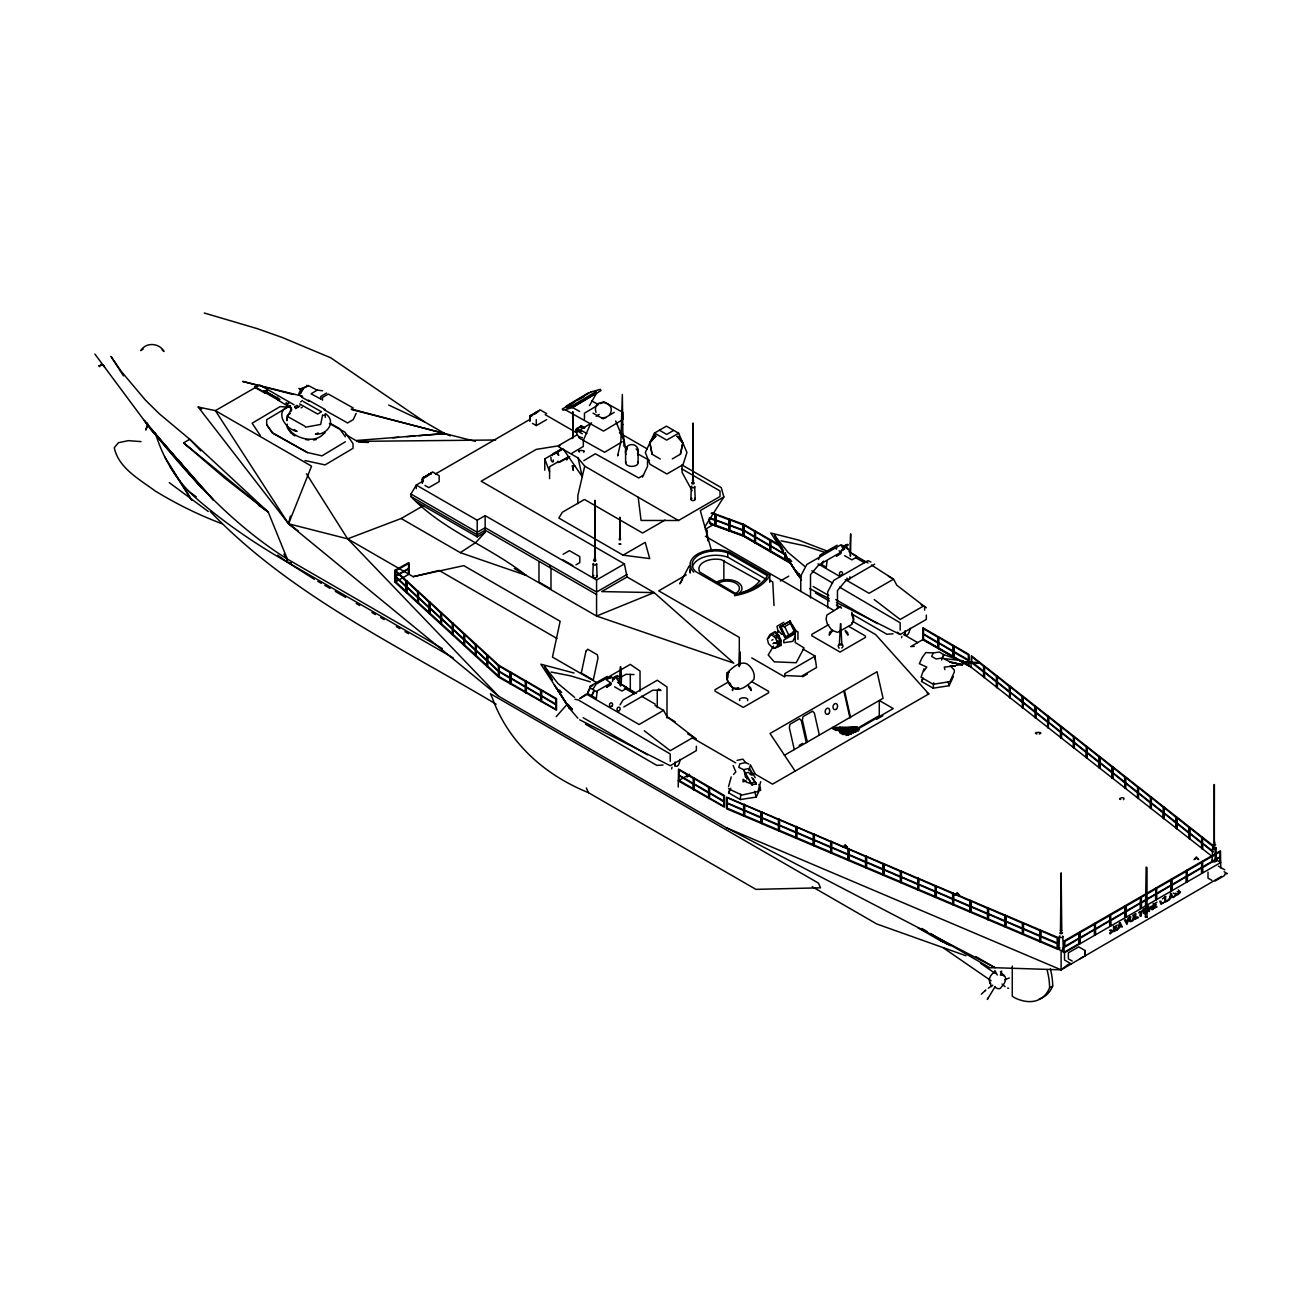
<?xml version="1.0" encoding="UTF-8"?>
<svg xmlns="http://www.w3.org/2000/svg" width="1292" height="1292" viewBox="0 0 1292 1292"><rect width="100%" height="100%" fill="white"/><g stroke="black" fill="none" stroke-linecap="round" stroke-linejoin="round"><path stroke-width="1.5" d="M675.118 766.043L675.167 765.058M572.986 411.97L572.824 437.358L572.679 411.97M595.063 500.44L594.918 558.548L594.804 500.488M619.708 537.666L619.885 517.22L620.176 537.633M693.174 423.211L693.029 481.335L692.916 423.275M1060.457 930.692L1061.12 872.875L1061.782 930.692L1060.457 930.692L1061.782 930.692M1214.399 784.599L1214.302 842.659L1214.157 784.535M416.266 501.7L477.2 536.874L477.2 520.224L416.266 485.049L410.969 494.028L410.969 496.564C443.382 530.77 489.474 546.387 526.135 575.36L460.291 552.653L401.166 518.512L347.645 538.845L288.552 523.793L198.209 407.045L215.393 410.63L311.55 466.154L288.552 523.793L498.631 696.226L726.54 827.817L995.179 967.724L1061.12 969.84L1221.651 876.364M460.291 552.653L475.94 542.365L485.146 532.288L485.146 515.637L477.2 520.224M690.299 569.707L690.235 572.986L690.235 566.025M592.737 576.523L593.222 564.055M690.849 499.31L691.333 486.826M1058.939 949.055L1059.424 936.587M1212.122 860.633L1212.607 848.15M739.266 666.753L739.702 651.992M758.872 784.47L760.471 787.91L756.208 797.099L740.3 799.554L740.784 794.176M953.399 676.524L949.119 685.713L933.212 688.184L933.712 682.806M637.812 454.736C641.559 441.347 622.179 441.186 625.909 454.509M620.854 442.025L622.34 394.448L622.857 432.465L625.926 451.07M422.096 479.913L423.453 477.087L425.989 477.055M576.926 429.558L575.957 430.527L577.023 430.882M576.119 430.607L577.023 429.283M576.41 429.525L576.878 430.43M576.361 429.445L578.057 428.992M778.285 642.754L777.493 644.094M778.285 644.756L777.655 646.162M778.382 643.077L777.655 644.094M1145.374 916.9L1147.021 916.965L1145.374 916.9L1146.149 867.11L1147.021 867.626L1147.021 916.965M827.074 560.841L826.315 567.253L821.906 564.701L823.537 561.099M853.528 620.564L851.816 612.247M680.141 759.389C679.77 761.86 678.429 768.255 675.102 766.011L675.102 761.989M910.085 628.203C909.713 630.658 908.389 637.053 905.046 634.824L905.046 630.803M301.197 390.378L303.055 389.522M979.433 662.166L979.32 663.054L976.591 663.038L979.578 662.505M778.947 638.022L778.462 638.926L778.866 637.473M779.738 640.331L779.674 639.508M1160.943 901.138L1161.282 903.334L1164.157 902.284L1160.991 904.319L1159.812 901.089M621.823 424.583L622.857 424.567L621.985 424.454M575.941 430.204L576.749 431.157M577.895 429.186L576.135 430.817M748.924 770.387L749.263 768.724M287.26 418.237L286.759 420.675L287.26 415.41L290.345 413.569M322.645 414.797L320.674 424.438L305.413 427.216M680.351 454.106L682.79 442.833L679.011 436.47M594.255 558.176L595.564 558.176M692.367 480.947L693.675 480.947M732.758 688.103L732.435 690.542L732.758 689.137M739.718 700.619C737.538 696.84 749.731 696.84 747.551 700.619M1213.656 842.271L1214.964 842.271M620.887 441.799L617.624 455.85L618.093 455.172M577.589 434.58L558.645 445.53L558.645 446.774L578.073 457.998L584.711 466.154L577.831 495.627L577.831 503.702M671.598 768.918L672.034 767.157M1151.285 906.128L1149.799 908.114M290.442 515.976L288.552 523.793L298.29 530.947M901.864 636.375L901.558 637.731M728.527 786.715L731.24 776.896M760.713 781.692L757.984 791.528L741.899 795.065L728.527 788.798M748.827 779.399L752.057 784.825L752.687 782.613L755.336 782.031L756.256 783.905L752.057 784.825L750.62 783.017M1001.704 971.035L1000.379 975.153M1126.737 922.569L1128.142 917.74M427.345 476.344L429.122 473.744L431.173 474.051M534.84 414.28L536.132 412.035L537.908 411.55M578.138 428.766L577.379 429.493M1120.019 924.216L1118.775 926.913L1120.455 925.944M1170.891 894.839L1170.003 897.762L1171.327 896.567L1170.52 894.629M1129.353 917.465L1126.899 924.426L1124.411 919.904M265.231 393.188L265.28 391.331L267.299 390.136L267.347 391.944M780.093 641.946L779.108 643.125M1163.914 897.714L1162.477 898.925M1119.583 922.601L1117.645 929.691L1120.681 926.364L1122.312 926.994L1120.164 922.698M1170.455 893.24C1171.699 898.699 1163.672 905.321 1165.82 896.406M777.784 641.688L777.832 640.574M740.3 799.554L728.64 792.836L730.045 789.396M933.212 688.184L921.551 681.449L922.956 678.009M147.999 424.664L145.721 430.026L146.545 427.878A38.34 22.142 60 0 0 147.595 423.082M1152.416 906.16L1151.382 907.695L1153.029 909.261L1152.141 909.778L1150.251 908.098L1149.008 911.571L1148.653 905.902M571.807 453.314L583.322 446.434L583.322 440.41L590.735 423.405M612.408 681.498L614.039 677.751L615.04 678.316L613.119 679.43L612.133 678.558L615.347 676.41L616.332 677.283L615.347 676.701L617.431 675.506L618.432 676.362L616.332 677.573L618.093 680.739M842.368 550.311L843.999 546.564L844.984 547.13L843.062 548.244M941.593 660.05L942.498 658.016L952.882 663.458M943.031 656.95L943.935 654.915M587.698 692.431L590.153 687.037L592.786 685.519M728.381 672.793L727.735 678.171M818.466 559.436L820.097 555.851L822.729 554.316M821.502 564.539L822.762 561.778M795.242 636.132L792.82 641.349L783.776 642.754L783.776 640.105L795.242 633.468L795.242 642.528L804.044 647.89L796.211 662.731L774.231 661.827L768.191 654.979L773.537 646.081M728.64 792.836L730.771 788.233M924.022 668.739L921.034 677.218L933.228 684.259L949.862 681.675L954.32 672.082L954.32 669.999L950.411 665.961M943.677 654.576L939.284 652.04L933.292 652.977L931.677 656.433L936.07 658.968L942.078 658.048L943.677 654.576L955.482 658.758M921.551 681.449L922.972 678.397M956.29 665.17L962.475 664.718L963.057 660.793L944.339 658.597M962.863 661.682L969.856 662.392L962.879 663.377M963.057 660.793L962.475 664.718L953.334 662.941M654.479 433.046L645.338 452.458L649.957 464.216L666.882 473.986L683.016 464.684L686.94 452.458L678.639 433.208L666.43 426.15L654.479 433.046L666.688 440.104L678.639 433.208M286.21 402.571L286.21 404.202L287.276 403.556M287.276 405.09L288.019 403.104M298.71 393.963L301.327 388.456L307.916 386.147L306.543 385.371M299.453 395.11L302.376 388.94L308.239 385.468L316.911 390.055M300.745 393.366L302.699 389.231M356.172 413.424L353.249 419.609L347.387 423.082M576.587 429.671L576.846 430.301M642.399 477.136L647.518 466.477L647.518 460.582M287.373 417.09L290.829 409.935L291.911 409.855M1178.336 889.946L1180.5 892.304L1177.626 894.952L1177.27 893.903L1179.612 891.981L1177.206 891.609M780.013 642.205L779.318 643.045M689.12 565.993L679.786 583.855L682.564 579.414M771.243 634.517L775.135 637.731L778.43 636.245M775.62 637.99L779.124 635.712L775.216 631.513L770.242 634.388L767.303 639.039L768.546 643.707L773.294 648.358L775.943 647.373L774.457 647.809M609.372 415.023C618.4 401.683 591.478 396.499 595.983 412.342M693.707 572.114L691.414 569.239A25.743 14.858 0 0 1 697.648 554.058A25.743 14.858 0 0 1 723.94 550.457L728.93 551.781L769.774 575.36L768.821 577.039A53.602 30.943 0 0 1 737.457 595.144L734.534 595.693M589.491 405.591L596.807 392.72L574.472 406.059L567.236 408.046M593.109 688.959L596.096 684.146L630.302 664.379L640.041 671.081L640.041 691.091M620.063 704.834L623.051 700.006L657.257 680.254L666.995 686.956L666.995 717.997M988.332 997.828L987.314 999.459L994.937 986.927M704.834 526.781L723.859 496.952L721.259 487.617L681.934 464.91M768.433 638.393L770.468 635.212M776.831 635.599L777.687 634.259M654.737 434.968L649.779 442.623L652.024 454.219L660.277 458.983M654.883 435.097L649.908 442.752L652.169 454.186M423.388 478.541L425.601 476.926M530.883 416.492C536.083 413.327 528.929 414.264 529.655 418.366M577.476 430.042L577.718 428.524M577.928 428.766L577.669 430.155M578.606 428.12L579.155 427.717M923.909 671.129L926.768 667.108L919.339 663.684L922.262 657.386L925.847 652.541L933.292 652.977M567.43 458.741L566.59 459.904L568.222 457.303M691.801 482.853C691.834 486.05 696.889 481.916 692.318 482.562M839.106 648.213C835.117 642.043 846.648 643.481 841.835 648.003M759.631 580.996L759.131 581.675A44.865 25.905 0 0 1 737.91 593.932L736.747 594.207M785.407 637.941L795.565 632.289L794.192 631.32L785.407 637.941L780.013 626.717L790.187 621.064L795.565 632.289L786.166 637.715L780.788 626.491L784.696 626.668L790.397 623.39L790.187 621.064L779.787 626.991L784.761 637.376L790.93 633.823M981.322 994.162L985.828 990.092L984.649 990.932M577.153 430.85L575.731 431.27L576.7 428.782M579.737 427.2L581.658 426.085L584.792 427.878M579.963 427.329L580.932 426.118L576.507 428.669L581.303 431.447M556.222 716.64L567.559 703.849M687.037 777.138L689.557 774.296L678.219 780.836L724.489 807.177L724.489 795.597L678.542 769.079L678.219 787.086M655.771 436.131L649.779 442.801L655.916 436.098M733.549 774.409L735.842 771.905L733.097 765.478M428.96 475.004L430.785 473.938M536.455 412.939L537.843 411.922M580.609 426.958L581.497 426.699M580.722 427.022L581.545 426.861M552.233 455.559L553.364 453.589L561.891 448.873M851.816 622.97L852.865 622.001M729.528 519.174L729.286 530.98M729.221 530.947L729.463 519.142M779.011 819.112L778.753 830.901L779.092 819.112M813.847 833.889L813.572 845.679L813.912 833.889M831.047 853.075L831.321 841.27L830.998 853.075M883.357 875.282L883.631 863.476L883.243 875.265M987.863 919.646L988.138 907.84L987.831 919.662M1040.173 941.852L1040.448 930.046L1040.125 941.852M627.347 448.922L625.603 451.489L625.603 462.827A6.315 3.65 0 0 0 631.998 466.38A6.185 3.569 0 0 0 638.103 462.73L638.103 451.392L636.181 448.857M726.54 827.817L1061.12 969.84L1068.226 964.397L1071.133 963.848L1064.511 960.037L1064.511 952.721L1220.778 862.507L1217.387 860.537M832.775 630.335L829.577 632.741L829.254 635.179L832 631.352M832 630.318L829.577 632.741L832.759 630.464M1060.118 932.436C1058.358 934.843 1064.931 933.422 1061.491 932.226M988.267 988.218L992.821 985.182M578.218 428.556L578.218 429.396M779.318 645.047L780.093 643.497M905.417 631.901L904.368 632.563M904.4 635.389L904.884 632.87M143.137 349.098L140.812 350.616C145.818 341.895 159.433 342.881 164.019 351.505L162.081 349.825M566.09 406.156L588.425 392.816M575.118 401.731L566.526 406.867L573.745 404.88L596.08 391.524M578.558 399.68L583.709 396.596M597.308 405.526L584.452 413.198L584.452 419.076M600.522 403.605L603.735 401.683L622.792 412.31L622.792 419.577L603.509 431.108L565.638 409.968M596.145 416.266L599.262 414.409M591.591 422.968L580.156 429.8L586.875 433.547M614.201 412.374L603.316 418.883L593.044 413.149M583.839 460.646L595.354 453.767L638.732 477.959L643.561 475.085M622.308 441.702L604.608 452.281L583.322 440.41M277.618 399.729L278.959 398.937L265.167 391.137M279.96 399.486L278.62 400.278L254.508 386.583M301.714 389.263L301.133 390.184L299.873 389.086M290.07 405.769L266.685 419.658L266.685 424.648L272.531 432.885L307.528 452.539L321.966 455.85L345.352 441.783M316.911 390.329L311.049 393.802L320.723 398.97M302.554 400.504L300.616 401.893M294.624 407.077L296.837 405.397L298.84 406.899M295.432 408.547L299.938 405.882M301.197 407.852L302.296 407.206M326.569 393.043L320.723 396.515L320.723 399.228M323.694 415.507L325.277 414.57L325.277 417.413M423.227 481.012L416.266 485.049L416.266 488.602M435.42 473.97L529.494 419.658M532.449 423.372L536.293 425.585L546.661 419.609M401.166 518.512L423.631 505.543M544.756 470.207L544.756 458.902L562.117 448.873M558.273 461.712L549.585 466.735L549.585 478.638M395.433 581.998L408.918 574.213M477.2 536.874L485.146 532.288M673.536 430.462L666.688 434.419L659.582 430.301M672.308 458.886L680.496 454.154L682.935 442.881L677.186 436.325M563.086 554.316L569.449 550.634L579.817 556.626L579.817 562.618L575.974 564.83M563.086 559.92L572.792 565.525M664.992 520.095L642.608 533.031L584.485 499.471L562.327 512.246L558.855 518.076L623.067 555.156L649.731 558.596L645.209 542.365L623.067 555.156M584.711 466.154L638.2 497.242L641.058 520.466L678.494 520.498L720.015 496.516L720.015 490.944L681.869 468.915M723.859 496.952L700.329 510.55L711.714 551.426M485.146 515.637L596.565 579.963L624.391 563.91L627.056 576.975L654.123 592.592L733.824 663.151L596.565 616.042L514.248 568.512M410.969 494.028L477.216 532.288L485.178 527.701L596.597 592.027L627.056 574.439M705.384 529.219L712.086 525.343L708.565 519.336M627.056 576.975L601.717 591.591L654.123 592.592L596.565 616.042L596.565 593.383M686.262 574.924L658.71 590.848L739.299 637.376L739.299 666.317M784.987 554.333L770.872 545.822L770.549 540.718L781.773 547.194M785.859 555.253L786.182 559.937L789.396 561.794M589.782 686.44L607.175 676.394M600.489 681.094L603.962 679.091M819.742 555.237L837.135 545.208M828.689 550.909L833.905 547.889M610.825 677.218L606.303 679.834L611.374 683.323L606.465 687.344L611.003 684.712M610.212 678.042L609.372 678.058M836.731 548.357L836.247 549.197M780.336 581.012L788.75 576.151M586.697 694.563L579.72 698.584L586.342 694.03L639.104 724.505L663.555 710.374L666.882 716.462L694.676 737.813M800.765 591.542L800.765 576.022L806.789 564.507L840.995 544.756L843.983 546.145L845.291 545.224L846.292 546.08L845.291 545.515L847.391 544.303L848.376 544.885L846.292 546.387L848.037 549.536M842.077 547.372L843.999 545.967M596.823 691.107L610.551 683.193M617.414 679.221L625.99 674.279L634.033 674.569M841.334 550.311L844.354 548.567M841.334 551.006L844.693 548.955M840.834 552.249L818.53 565.121L810.504 574.682L810.504 597.97M840.947 553.525L836.425 556.141L841.334 552.136L839.041 550.812M623.778 706.982L652.945 690.138L660.987 690.429L658.5 688.991M874.652 564.152L845.485 580.996L837.458 590.557L837.458 608.548M783.824 622.34L777.025 626.265L778.172 631.966M769.354 635.842L770.484 635.196M777.138 632.24L778.818 631.271L781.789 634.453M771.825 640.234L772.955 639.588M776.573 642.754L780.239 640.622L781.192 641.187L777.526 643.303L777.526 647.308L776.573 646.759M840.753 606.465L826.832 615.121L826.072 619.062L827.3 624.004L832.048 630.415L837.652 632.369L851.961 624.327L853.802 619.159L852.575 614.217M728.607 672.308L729.431 671.84L727.574 673.277C724.86 679.398 729.883 688.103 736.537 688.814L738.717 687.925L737.893 688.394M728.543 681.901L715.025 689.718L715.025 691.139L743.239 707.418L768.595 692.787L768.595 691.365L751.992 681.788M828.737 624.601L811.844 634.356L811.844 635.777L840.058 652.072L865.414 637.424L865.414 636.003L848.812 626.426M815.155 659.421L815.155 656.126L784.761 673.681L784.761 676.96L751.718 657.886M692.803 737.651L670.241 750.684L644.304 730.755M922.763 606.449L900.185 619.482L874.248 599.553M802.607 676.782L807.306 674.069M836.392 602.443L900.169 634.517L926.316 619.417L926.316 615.057M843.918 691.268L849.942 717.851M799.167 745.387L802.639 743.385M784.325 755.319L883.066 698.31L877.042 671.727L770.016 733.517L795.113 771.13M851.46 733.291L840.979 727.251L839.106 728.317L839.106 727.283L840.979 727.251L840.979 728.284L842.852 727.202L842.852 728.107L857.242 726.928L857.242 728.381L879.287 715.639L879.287 700.49L893.24 708.565L846.631 735.471L832.678 727.412L832.678 728.575L834.761 727.364L848.715 735.423M849.167 734.373L836.958 727.315L834.761 728.591L834.761 727.364M876.493 719.402L882.824 715.736M853.091 621.549L875.669 634.598L928.803 693.933L772.535 784.147L753.963 773.44M1063.93 952.382L1080.29 942.934M1117.338 925.072L1114.721 926.59C1113.01 929.852 1119.566 924.894 1114.721 928.738C1113.074 933.47 1117.015 927.075 1117.305 929.885L1113.575 931.613L1113.575 926.154M1138.672 912.766C1142.564 908.179 1137.881 917.982 1141.256 916.06L1141.256 911.264L1143.162 910.166M1157.018 902.171L1154.386 903.689C1152.69 906.952 1159.247 901.994 1154.386 905.837C1152.755 910.569 1156.679 904.158 1156.97 906.984L1153.239 908.712L1153.239 903.253M1079.918 958.761L1083.148 956.888M1012.266 966.077L1012.266 996.326L1015.431 998.151A58.011 33.495 60 0 0 1049.589 987.847L1052.689 986.071A58.851 33.98 60 0 0 1050.348 968.806M1064.527 946.487L1079.014 938.186L1079.337 933.082L1064.85 941.383L1064.85 946.681M1064.85 947.084L1079.014 938.606L1079.014 943.467M1009.246 977.947L1004.659 979.837M554.413 452.959L554.413 453.815L563.183 448.97M568.109 456.98L557.934 462.601L557.934 461.244M559.517 462.31L569.772 456.641M579.543 451.99C574.972 449.874 587.666 449.987 583.516 452.2M774.538 648.358L781.369 645.273L780.723 640.525M1036.927 734.001C1031.016 731.853 1045.244 731.853 1039.333 734.001M1120.616 799.457C1116.256 799.005 1126.317 795.597 1123.507 799.683M995.421 971.746C991.239 973.296 986.991 979.917 990.689 983.664M779.108 645.128L780.19 643.674M777.283 646.194L778.398 644.886M1048.716 722.729L1060.457 732.386L1060.457 737.247M290.571 405.995C273.226 410 284.902 429.396 297.063 431.415L294.205 429.445M318.236 432.949L315.506 434.096C327.199 435.307 336.937 421.257 325.277 413.569M554.413 453.815C556.981 451.279 560.179 456.48 558.16 455.204M774.538 635.89L775.216 635.971M452.846 634.695L452.846 623.115L452.846 632.773M306.446 473.76L347.645 538.845L413.182 576.684L439.135 570.45L556.965 638.49M844.58 846.405L842.885 847.374L845.21 844.693L847.52 847.374L845.824 846.405M956.548 894.29L954.853 895.259L957.178 892.578L959.488 895.259L957.792 894.29M1213.931 843.805C1210.346 845.307 1217.742 846.082 1215.013 843.886M1195.778 858.663L1194.066 859.632L1196.392 856.951L1198.718 859.632L1197.022 858.663M606.061 417.51L601.943 417.768M737.054 760.407L742.852 759.131L745.597 762.571L748.811 764.073M745.597 762.571L739.799 763.847L738.814 767.383L743.627 769.644L749.441 768.369L750.426 764.832L754.932 773.343M745.936 772.907L748.585 772.325L750.587 774.78M746.372 781.079L743.013 781.822L743.142 779.205L746.631 782.241L751.54 783.727M760.003 790.333L758.856 788.54L759.712 790.09M413.182 576.684L463.78 565.638L560.147 621.274L552.475 657.095L597.082 682.854M1001.429 975.008L1002.786 974.83M1224.493 874.183L1227.4 873.634L1224.089 871.729M313.601 440.007L316.411 439.506M893.014 633.807L886.829 634.227L851.993 614.104M663.054 764.993L656.885 765.413L585.47 724.182M559.92 445.611L536.277 449.39L481.173 481.205L624.391 563.91M774.796 632.967L775.426 633.258M1111.152 929.852L1113.01 931.274L1110.135 933.922L1109.763 932.872L1112.121 930.951L1109.521 930.272M950.056 666.252L955.725 665.768L944.274 667.108L944.872 669.579M392.703 437.762L398.711 437.277M406.722 436.648L414.748 436.002M418.753 435.679L444.819 433.579L475.311 441.347M450.407 435.856L444.819 433.579L355.93 440.54L345.626 434.58M914.268 646.339L910.747 646.598L923.069 639.475L971.39 667.366L1212.623 856.806M778.931 636.084L781.289 640.509L775.765 643.4M778.575 636.375L779.399 636.326L775.717 638.458L777.348 642.528L776.524 642.576M774.037 642.915L775.684 642.818L772.923 643.561M356.673 441.38L495.611 439.991M773.004 634.049L773.763 634.372M976.025 662.328L966.093 662.263L976.041 662.909M358.546 442.025L368.495 442.478M784.761 675.506L801.363 676.314L816.56 667.528L815.155 657.951M141.006 441.589L128.215 440.669L118.46 442.704L114.245 447.678C118.541 468.172 139.649 479.429 155.218 490.992C176.342 503.945 198.645 514.894 221.82 523.68M301.65 389.425L298.807 388.407M573.034 438.02L572.049 438.586M316.669 389.99L322.564 390.798M580.932 426.279L581.771 426.344M576.507 428.669L577.476 428.766M735.778 688.184L737.361 688.345M1007.598 988.122L1008.6 988.267M305.606 439.538L308.885 440.023M781.095 540.831L804.528 545.708L824.005 552.104M551.151 672.034L570.483 675.845L590.299 681.869M291.249 562.957L287.308 562.149A701.669 405.107 0 0 1 197.579 499.536C177.295 482.239 162.873 458.289 155.331 432.836M574.956 699.247L578.412 699.989L670.225 753.979L670.225 761.343M290.603 407.319L280.089 406.609L252.134 423.211L260.257 435.404M305.025 460.55L325.067 464.91L353.039 448.308L353.039 443.624L344.916 432.174L329.412 423.469M917.853 927.721L940.528 940.818L948.99 944.016M844.548 690.913L850.556 717.496M949.184 661.617L962.475 664.718M258.142 385.436L242.573 381.415L302.619 396.256M262.018 386.437L293.139 394.464M351.472 409.499L444.819 433.579L424.487 421.838L330.768 357.819L282.415 337.551L257.027 328.572L204.265 313.003M1002.253 974.943L1003.949 975.137C1007.631 978.367 1004.401 984.181 1001.494 986.894C999.701 991.481 993.015 985.909 995.082 987.12M351.311 409.047L444.819 433.579M727.751 552.766L723.294 551.587A23.692 13.679 0 0 0 699.101 554.898A23.692 13.679 0 0 0 693.352 568.868L695.403 571.435L735.1 594.352L736.747 594.045A51.567 29.764 0 0 0 766.899 576.636L767.432 575.683L727.751 552.766L727.751 557.127L765.72 579.058M727.751 557.127L723.294 555.948A23.692 13.679 0 0 0 692.334 567.269M759.809 581.093L721.178 559.646A16.957 9.787 0 0 0 703.865 562.02A16.957 9.787 0 0 0 699.747 572.017L736.924 594.304M965.964 955.757L876.816 924.006L812.2 886.7M574.036 673.019L540.88 664.201L566.865 704.075M712.07 512.795L743.449 524.245L778.947 544.691M711.149 513.279L714.912 514.652L715.154 519.707L709.518 517.656M709.276 518.302L714.912 520.353L715.154 525.004L709.518 522.953M709.534 523.438L743.481 535.792L790.607 562.989M711.827 524.6L743.191 536.067L790.526 563.328M1057.373 948.312L1040.884 941.351L1040.625 936.684L1057.098 943.644L1057.098 948.522M1057.599 949.232L761.343 823.521L761.618 811.715L761.472 823.505L726.54 808.744L726.54 797.148L1057.857 937.443L1057.857 949.022M945.389 943.192L950.847 945.712M827.381 551.151L798.682 540.104L770.823 533.015L796.809 572.889L800.717 576.733L795.904 571.016L800.862 576.523L796.809 572.889M870.937 562.004L867.949 560.631L833.744 580.383L827.72 591.881L827.72 607.886M940.528 940.818L949.523 944.985M388.714 405.042L424.487 421.838M579.656 719.805L670.225 765.704L696.372 750.604L696.372 746.243M1175.785 893.047L1176.414 895.194L1173.524 897.181L1175.785 894.193L1173.136 893.095M809.616 588.619L829.254 598.761M591.752 400.875L598.6 404.703M572.421 407.448L579.64 411.47M627.331 448.049L623.907 446.144L623.907 440.733L615.686 420.95M637.57 453.75L649.521 460.42M777.251 635.034L775.894 635.034L777.429 635.357M353.249 408.014L328.313 394.028L322.467 397.5L322.467 400.213M300.778 395.853L302.166 396.628M308.303 400.084L325.277 409.612M301.682 397.161L309.063 401.311M324.114 409.758L346.676 422.436M303.507 401.65L321.53 411.76L317.654 414.054L299.647 403.944M330.752 423.647L339.505 428.573L345.352 436.809M294.624 406.722L296.627 407.836M288.019 403.508L288.875 403.572M263.73 390.604L279.088 399.228M255.283 387.681L264.763 392.994M288.471 417.009L304.864 426.215M307.528 452.701L272.531 433.046L266.685 424.81M845.856 547.695L849.07 549.536L849.07 551.732L856.418 555.98L856.418 557.256L851.88 559.872L844.532 555.641M841.27 545.741L844.338 547.501M852.575 554.123L868.03 563.037M871.454 565.024L893.547 579.204L896.842 585.26L924.636 606.626L924.636 610.115M888.412 576.232L893.515 579.187L869.064 593.303L845.226 579.543M856.047 557.902L864.445 562.747M921.164 604.721L926.316 607.692M619.417 432.868L647.179 448.889M580.689 425.989L584.129 427.975M817.997 563.829L840.123 576.603M575.731 429.978L582.304 433.773M546.661 413.618L540.282 409.935L529.914 415.927L529.914 421.192M539.62 410.323L530.253 416.121L529.93 420.772M576.507 432.416L576.507 431.253M545.176 414.635L576.523 432.723M968.257 660.567L953.803 652.218L954.126 656.901L968.58 665.251M903.899 634.647L917.837 642.689M813.153 586.52L828.786 595.547M835.73 599.569L877.446 623.648M815.413 592.996L829.351 601.038M836.312 605.06L841.544 608.08M638.2 497.242L678.494 520.498M705.416 536.293L833.97 610.518M769.386 579.947L772.761 581.901L774.005 605.577M927.091 692.948L928.803 693.933M1218.372 866.141L1224.751 869.823M1224.735 875.427L1215.029 881.031M792.949 632.143L795.242 633.468M1211.848 880.337L1208.004 878.124L1208.004 872.132M803.123 649.165L815.155 656.126M432.126 472.387L422.742 478.185L422.419 482.837M856.047 726.944L859.535 728.963M855.11 726.96L858.599 728.979M853.915 726.992L859.164 730.012M852.688 727.008L857.936 730.028M294.108 404.848L259.757 385.016L215.393 410.63L288.552 523.793L292.024 525.812M851.396 727.041L858.389 731.062M850.007 727.073L856.984 731.094M848.537 727.089L855.514 731.127M852.026 729.932L855.514 731.95M847.067 727.121L855.805 732.16M845.679 727.154L854.4 732.193M844.467 727.17L853.35 732.306M424.955 485.437L428.782 487.649L439.167 481.674L439.167 475.682L432.788 472L422.419 477.992L422.419 483.256M847.972 729.867L851.46 731.87M842.852 727.202L853.334 733.258M839.106 727.283L851.331 734.341M844.354 731.353L849.587 734.373M832.678 728.575L836.166 730.578M839.655 732.596L843.143 734.615M596.597 594.546L485.178 530.221L477.216 534.807L410.969 496.564M198.209 407.045L201.681 409.047M611.31 676.927L614.378 678.704M1085.086 951.3L1085.086 956.145L1085.102 950.524L1078.723 946.858L1068.355 952.834L1068.355 958.826L1072.198 961.038M617.479 682.337L636.358 693.239M641.51 696.21L655.238 704.14M655.044 705.464L663.555 710.374M624.424 688.119L634.485 693.933M614.588 686.827L621.92 691.058L626.458 688.442L626.458 687.166L619.126 682.935L619.126 680.739M666.801 716.899L675.248 721.776M687.78 733.921L696.372 738.879M692.351 737.861L735.746 762.91M1064.511 952.721L1061.12 950.767L1061.12 969.84M583.193 717.722L647.486 754.835M94.897 354.073L150.001 428.266L201.358 487.698L144.219 420.401C185.305 472.824 230.38 523.389 287.308 559.048L442.397 648.584M975.977 956.645L995.163 967.708L989.963 967.805L930.531 933.502M453.363 658.016L287.308 562.149L277.57 555.14M921.794 928.447L927.042 931.484M314.344 579.3L287.308 562.149L287.308 559.048L268.219 512.052L189.779 439.264L159.287 413.763L145.253 399.906L121.06 371.175L110.967 356.382L123.515 375.875M317.832 581.319L321.32 583.322M324.809 585.341L330.041 588.361M335.274 591.381L345.739 597.421M356.204 603.461L359.693 605.48M371.902 612.537L375.391 614.54M380.623 617.56L384.112 619.579M396.321 626.636L399.809 628.639M405.042 631.659L408.53 633.678M496.112 704.205C397.904 645.499 290.571 595.289 210.241 511.438M588.425 792.658L755.917 889.364L820.533 887.814L818.482 883.13L490.443 693.739L492.494 698.423A260.063 195.463 -23.7 0 0 588.425 792.658L586.374 787.991M1156.049 887.943L1156.372 899.716M811.828 570.838L832.613 583.063M839.542 587.133L900.169 622.776L900.169 630.157M571.985 709.712L568.981 707.758L556.287 687.602L567.866 705.933L572.049 709.292M571.936 709.696L568.981 707.758L577.831 718.19M862.378 560.357L863.928 561.487M863.25 561.487L862.426 560.922M632.838 691.818L631.303 690.994L632.079 691.834M1005.047 986.684L1002.059 984.052M208.238 511.454L169.268 482.643M292.509 434.306L294.883 435.921M980.612 963.331L995.373 973.506M943.499 947.973L991.077 980.757M258.529 505.172L268.219 512.052L183.609 442.833L189.779 439.264L200.744 450.843M188.196 490.992L196.319 496.822M804.593 566.235L787.862 552.233L774.328 535.033L779.076 543.076M574.633 697.422L557.918 683.436L544.368 666.22L550.069 675.877M845.259 630.318L847.681 632.741L848.004 635.179L845.259 631.352M748.439 685.681L750.862 688.103L751.185 690.542L748.439 686.714M552.556 461.938L551.183 460.598L550.893 457.174M268.219 512.052L224.695 478.105L183.609 442.833L189.617 448.082M572.13 709.26L567.866 705.933L554.3 684.873M1213.705 846.066L971.39 655.787L971.019 667.528M1214.399 847.568L1202.303 838.056L1202.658 843.192L1213.253 851.509M971.374 662.441L983.487 671.937L983.487 676.814M1009.133 692.092L997.408 682.434L997.408 687.296M1021.972 702.154L1010.231 692.496L1010.231 697.373M1034.795 712.231L1023.07 702.573L1023.07 707.451M1124.589 782.758L1112.864 773.101L1112.864 777.962M1212.881 852.074L1202.658 843.611L1202.658 848.489M633.645 692.399L634.469 693.206M897.359 632.143L900.169 634.517M568.448 705.077L571.968 709.373M1000.412 971.503L1004.191 975.944L1003.351 975.218M991.562 986.523L989.607 982.098L990.108 983.131M753.026 778.478L756.256 783.905L751.766 777.59M290.587 407.416L291.54 408.304L277.554 399.89L277.554 397.209M289.844 407.368L290.942 408.385L290.942 411.583M301.004 389.99L301.827 390.83M347.645 538.845L498.631 696.226M994.84 970.453L997.263 975.04M291.33 433.498L287.405 427.959L287.292 424.147M103.182 365.006L104.313 366.217M103.053 365.329L104.62 367.009M792.271 624.811L795.937 630.738L797.955 631.901L797.955 639.459M760.649 789.88L759.631 788.75L760.665 790.187M677.04 436.276L682.79 442.833M746.001 774.15L752.057 784.825M190.376 475.214L178.231 459.532M800.798 576.668L798.521 573.664L800.588 577.056L797.826 574.746L784.26 553.687M801.492 580.156L786.23 556.416L797.826 574.746L800.62 576.991L798.408 573.89M283.885 554.203L287.308 559.048M563.732 449.713L582.256 476.7L578.073 457.998M729.431 682.564L730.788 684.55M170.14 466.638L191.846 500.279L164.552 456.609M568.577 704.98L570.644 708.242M755.287 777.752L749.441 768.369L752.025 775.361M775.41 536.842L783.566 550.683M545.466 668.029L552.605 680.141M692.092 490.637L682.047 472.371L682.047 466.477M1171.036 893.337L1173.184 897.633L1171.553 896.987L1169.373 899.813L1165.045 902.317L1164.673 896.648M287.405 426.877C293.494 439.005 316.669 444.69 324.744 432.319L324.744 433.385M789.428 621.29L794.806 632.515M784.696 626.668L788.508 634.598M781.628 629.333L783.905 634.097M1125.639 919.613L1127.109 922.795M549.794 566.025L550.99 569.11L550.99 589.023L538.974 582.078L538.974 562.182M544.756 458.902L549.585 471.725M675.086 764.218L675.167 764.816M747.018 779.254L744.079 769.87L745.5 777.154M553.347 461.728L553.234 459.968M852.042 614.895L852.704 617.108M948.102 681.901L949.119 685.713M754.673 791.366L756.208 797.099M819.338 735.051L814.38 713.119L812.587 711.165L802.962 716.721L802.364 720.064L807.322 741.979M806.305 742.625L801.347 720.71L799.554 718.756L789.929 724.311L789.331 727.638L794.289 749.57M740.235 664.976L739.961 651.992M637.747 450.197L637.844 451.409M637.893 452.071L637.973 453.024M707.015 530.802L707.758 540.783M1215.998 848.15L1216.483 860.633M1062.815 936.587L1063.3 949.055M694.725 486.826L695.209 499.31M596.613 564.055L597.098 576.523M596.565 579.963L596.597 592.027M1220.778 867.982L1220.488 850.766L1064.091 940.947L1064.091 952.527M1219.955 862.135L1219.955 857.274L1202.771 867.53L1202.771 872.407M1215.126 858.776L1215.126 847.197A1.696 0.985 0 0 1 1215.497 848.844A1.696 0.985 0 0 1 1212.833 848.65A1.696 0.985 0 0 1 1213.866 847.213M1202.303 848.699L1202.303 837.119L1201.931 848.86M1202.271 873.231L1201.948 861.457L1201.915 873.021M1201.56 848.069L1201.56 843.192L1189.835 833.534L1189.835 838.411M1201.512 872.778L1201.512 867.917L1187.364 876.412L1187.364 881.289M1189.464 838.621L1189.464 827.042L1189.108 838.783M1188.737 837.991L1188.737 833.114L1177.012 823.456L1177.012 828.333M1186.96 882.065L1186.637 870.291L1186.605 881.855M1186.201 881.628L1186.201 876.751L1172.054 885.262L1172.054 890.14M1176.641 828.543L1176.641 816.964L1176.269 828.705M1175.914 827.914L1175.914 823.052L1164.173 813.395L1164.173 818.256M1171.65 890.915L1171.327 879.141L1171.295 890.705M1170.891 890.463L1170.891 885.601L1156.744 894.096L1156.744 898.974M1163.817 818.482L1163.817 806.902L1163.446 818.627M1163.075 817.852L1163.075 812.975L1151.35 803.317L1151.35 808.194M1155.985 887.959L1155.985 899.539M1155.613 899.28L1155.613 894.403L1141.466 902.914L1141.466 907.792M1150.978 808.404L1150.978 796.825L1150.623 808.566M1150.251 807.775L1150.251 802.897L1138.527 793.24L1138.527 798.117M1147.813 906.806C1151.333 912.104 1140.432 918.031 1143.436 908.906M1146.666 907.049C1149.363 910.731 1142.209 916.706 1144.583 908.664M1141.03 908.583L1140.707 896.809L1140.707 908.357M1140.271 908.147L1140.271 903.269L1126.123 911.781L1126.123 916.642M1138.155 798.327L1138.155 786.747L1137.784 798.488M1137.428 797.697L1137.428 792.82L1125.687 783.162L1125.687 788.039M1135.926 913.67C1134.618 923.828 1136.411 914.284 1138.51 917.643L1134.78 919.371L1134.78 913.912M1133.988 914.801C1137.509 920.082 1126.608 926.009 1129.612 916.884M1132.842 915.027C1135.087 919.339 1128.304 924.668 1130.758 916.658M1125.752 917.401L1125.429 905.644L1125.364 917.223M1125.332 788.249L1125.332 776.67L1124.961 788.411M1124.993 916.965L1124.993 912.087L1110.845 920.598L1110.845 925.476M1112.493 778.188L1112.493 766.608L1112.137 778.333M1111.766 777.558L1111.766 772.681L1100.041 763.023L1100.041 767.9M1110.442 926.251L1110.119 914.478L1110.086 926.041M1109.683 925.815L1109.683 920.938L1095.535 929.449L1095.535 934.31M1099.67 768.11L1099.67 756.531L1099.298 768.272M1098.943 767.48L1098.943 762.603L1087.202 752.945L1087.202 757.823M1095.131 935.085L1094.808 923.312L1094.776 934.875M1094.372 934.649L1094.372 929.772L1080.209 938.283L1080.209 943.16M1086.847 758.033L1086.847 746.453L1086.475 758.194M1086.104 757.403L1086.104 752.525L1074.379 742.868L1074.379 747.745M1079.773 943.919L1079.45 932.146L1079.45 943.725M1074.007 747.955L1074.007 736.375L1073.652 748.116M1073.281 747.325L1073.281 742.448L1061.556 732.806L1061.556 737.667M1061.184 737.893L1061.184 726.298L1060.813 738.039M1048.361 727.816L1048.361 716.236L1047.99 727.977M1047.618 727.186L1047.618 722.309L1035.893 712.651L1035.893 717.528M1035.522 717.738L1035.522 706.159L1035.167 717.9M1022.699 707.661L1022.699 696.081L1022.327 707.822M1009.876 697.599L1009.876 686.004L1009.504 697.745M997.036 687.522L997.036 675.942L996.681 687.683M996.31 686.892L996.31 682.014L984.585 672.357L984.585 677.234M984.213 677.444L984.213 665.865L983.842 677.606M840.721 623.681L841.883 644.934L839.332 644.934L840.478 623.681M836.958 727.315L836.958 728.527M785.746 554.397L785.423 560.389L785.423 552.653M769.774 575.36L769.774 582.304M723.859 560.357L723.859 580.043M706.805 529.736L706.805 537.294M657.257 690.219L657.257 707.677M630.302 674.408L630.302 690.413M620.693 666.737C623.212 691.172 618.012 693.546 620.354 666.737M558.209 453.007L558.209 453.88M536.293 419.609L536.293 425.585M409.144 574.359L408.821 562.585L394.722 570.37L394.722 581.949L498.631 677.153L556.545 710.212L556.545 698.633L498.97 665.396L395.11 570.224L395.11 581.804M408.433 573.874L408.433 569.013L395.82 576.41L395.82 581.287M1062.589 936.086A1.696 0.985 0 0 1 1062.089 937.378A1.696 0.985 0 0 1 1059.828 937.217A1.696 0.985 0 0 1 1059.924 935.893M1062.67 948.167A2.18 1.26 0 0 1 1062.525 950.024A2.18 1.26 0 0 1 1059.327 949.782A2.18 1.26 0 0 1 1060.021 947.957M596.387 563.57A1.696 0.985 0 0 1 595.887 564.862A1.696 0.985 0 0 1 593.609 564.685A1.696 0.985 0 0 1 593.706 563.36M1047.247 970.599A58.851 33.98 60 0 1 1049.589 987.847M1052.689 986.071A58.011 33.495 60 0 1 1039.285 998.91M637.99 461.712A6.315 3.65 0 0 1 638.248 462.649M625.748 462.891A6.185 3.569 0 0 1 625.926 461.971M1214.868 859.406A2.18 1.26 0 0 1 1216.353 861.053A2.18 1.26 0 0 1 1213.382 861.764A2.18 1.26 0 0 1 1212.413 860.004M596.452 575.634A2.18 1.26 0 0 1 596.323 577.492A2.18 1.26 0 0 1 593.125 577.249A2.18 1.26 0 0 1 593.819 575.441M716.43 582.143A14.955 8.624 0 0 1 737.587 582.143A14.955 8.624 0 0 1 737.587 594.352M718.207 583.16A12.435 7.187 0 0 1 735.81 583.16A12.435 7.187 0 0 1 735.81 593.319M694.563 498.421A2.18 1.26 0 0 1 694.434 500.279A2.18 1.26 0 0 1 691.236 500.036A2.18 1.26 0 0 1 691.931 498.211M694.498 486.341A1.696 0.985 0 0 1 693.998 487.633A1.696 0.985 0 0 1 691.721 487.455A1.696 0.985 0 0 1 691.818 486.147M582.934 439.635A5.959 3.44 0 0 1 580.286 438.747M579.349 438.036A5.959 3.44 0 0 1 578.751 437.229M582.417 437.697A8.027 4.635 0 0 1 576.813 434.467L576.781 432.109A7.736 4.474 0 0 1 577.556 431.011M561.762 692.641A152.311 87.937 0 0 1 559.501 690.009M791.705 561.439A152.311 87.937 0 0 1 789.444 558.806M849.894 576.749A1.922 1.534 -76.4 0 1 848.941 579.64A1.922 1.534 -76.4 0 1 846.971 578.041M760.31 790.51L760.326 790.446M850.314 543.302C850.265 585.825 851.234 507.821 850.314 543.302M597.114 692.044L596.355 698.439L591.946 695.904L594.401 690.477L597.114 692.044M727.008 673.035C725.62 678.801 729.011 684.857 733.598 688.2C740.752 692.124 749.263 684.049 753.979 679.301C755.368 673.536 751.976 667.48 747.39 664.136C740.235 660.228 731.724 668.287 727.008 673.035M585.97 651.184L581.287 673.035L593.303 679.963L597.986 658.112L597.34 654.786L587.731 649.23L585.97 651.184M593.545 560.276C595.612 563.603 597.502 557.837 593.545 560.276M619.449 538.376L620.435 538.441L619.449 538.376M619.352 539.62L620.531 539.701L619.417 539.539M619.191 543.997L620.709 544.11L619.191 543.997M590.202 687.99L587.698 693.513L591.558 695.742L594.062 690.219L590.202 687.99M715.542 514.071L715.3 525.876L715.542 514.071M715.946 514.717L728.817 519.723L729.059 524.794L715.946 519.998L715.946 514.717M715.946 520.418L728.817 525.424L729.059 530.075L715.946 525.295L715.946 520.418M729.915 519.82L742.803 524.843L743.045 529.898L729.915 525.117L729.915 519.82M729.915 525.521L742.803 530.544L743.045 535.195L729.915 530.398L729.915 525.521M743.449 535.841L743.481 524.213L743.449 535.841M727.299 797.649L743.514 804.835L743.772 809.906L727.299 802.946L727.299 797.649M727.299 803.349L743.514 810.536L743.772 815.204L727.299 808.227L727.299 803.349M744.273 804.335L743.998 816.124L744.273 804.335M744.773 805.045L760.988 812.216L761.246 817.303L744.773 810.326L744.773 805.045M744.773 810.746L760.988 817.933L761.246 822.584L744.773 815.623L744.773 810.746M762.118 812.426L778.317 819.612L778.591 824.684L762.118 817.723L762.118 812.426M762.118 818.143L778.317 825.313L778.591 829.981L762.118 823.004L762.118 818.143M779.512 819.822L795.727 827.009L795.985 832.08L779.512 825.12L779.512 819.822M779.512 825.523L795.727 832.71L795.985 837.361L779.512 830.401L779.512 825.523M796.437 826.492L796.163 838.298L796.486 826.492M796.938 827.219L813.136 834.39L813.411 839.461L796.938 832.5L796.938 827.219M796.938 832.92L813.136 840.091L813.411 844.758L796.938 837.781L796.938 832.92M814.348 834.6L830.546 841.786L830.821 846.858L814.348 839.897L814.348 834.6M814.348 840.301L830.546 847.487L830.821 852.139L814.348 845.178L814.348 840.301M831.757 841.996L847.972 849.183L848.23 854.254L831.757 847.277L831.757 841.996M831.757 847.697L847.972 854.884L848.23 859.535L831.757 852.575L831.757 847.697M848.715 848.683L848.44 860.488L848.731 848.666M849.199 849.393L865.414 856.58L865.688 861.651L849.199 854.69L849.199 849.393M849.199 855.11L865.414 862.281L865.688 866.948L849.199 859.971L849.199 855.11M866.157 856.095L865.882 867.885L866.189 856.079M866.657 856.806L882.856 863.993L883.13 869.064L866.657 862.087L866.657 856.806M866.657 862.507L882.856 869.694L883.13 874.345L866.657 867.384L866.657 862.507M884.019 864.17L900.217 871.357L900.492 876.428L884.019 869.468L884.019 864.17M884.019 869.871L900.217 877.058L900.492 881.725L884.019 874.749L884.019 869.871M900.96 870.873L900.686 882.662L900.992 870.856M901.445 871.583L917.659 878.754L917.934 883.841L901.445 876.864L901.445 871.583M901.445 877.284L917.659 884.455L917.934 889.122L901.445 882.161L901.445 877.284M918.354 878.253L918.079 890.043L918.434 878.253M918.854 878.964L935.053 886.151L935.327 891.222L918.854 884.261L918.854 878.964M918.854 884.665L935.053 891.851L935.327 896.503L918.854 889.542L918.854 884.665M935.796 885.65L935.521 897.456L935.828 885.634M936.296 886.377L952.511 893.547L952.769 898.618L936.296 891.658L936.296 886.377M936.296 892.078L952.511 899.248L952.769 903.916L936.296 896.939L936.296 892.078M953.238 893.063L952.979 904.852L953.27 893.047M953.738 893.773L969.953 900.96L970.211 906.031L953.738 899.054L953.738 893.773M953.738 899.474L969.953 906.661L970.211 911.312L953.738 904.352L953.738 899.474M970.663 900.459L970.389 912.249L970.712 900.443M971.164 901.17L987.363 908.357L987.637 913.428L971.164 906.451L971.164 901.17M971.164 906.871L987.363 914.058L987.637 918.709L971.164 911.748L971.164 906.871M988.606 908.567L1004.821 915.753L1005.079 920.825L988.606 913.864L988.606 908.567M988.606 914.284L1004.821 921.454L1005.079 926.122L988.606 919.145L988.606 914.284M1005.531 915.253L1005.257 927.058L1005.58 915.253M1006.032 915.963L1022.23 923.15L1022.505 928.221L1006.032 921.261L1006.032 915.963M1006.032 921.664L1022.23 928.851L1022.505 933.518L1006.032 926.542L1006.032 921.664M1022.973 922.666L1022.699 934.455L1023.006 922.649M1023.474 923.376L1039.672 930.547L1039.947 935.634L1023.474 928.657L1023.474 923.376M1023.474 929.077L1039.672 936.264L1039.947 940.915L1023.474 933.954L1023.474 929.077M1040.884 930.773L1057.098 937.944L1057.373 943.015L1040.884 936.054L1040.884 930.773M590.912 391.944L562.311 409.031L563.021 410.226L572.421 407.626L601.022 390.539L600.295 389.36L590.912 391.944M498.97 665.396L498.647 677.169L499.019 665.428M499.293 666.091L509.952 672.615L510.275 677.719L499.293 671.372L499.293 666.091M743.821 524.907L754.463 531.432L754.786 536.535L743.821 530.188L743.821 524.907M499.293 671.792L509.952 678.316L510.275 683L499.293 676.669L499.293 671.792M743.821 530.608L754.463 537.133L754.786 541.816L743.821 535.486L743.821 530.608M510.615 672.115L510.275 683.888L510.615 672.115M755.126 530.931L754.803 542.705L755.126 530.931M511.034 672.874L525.166 681.401L525.489 686.504L511.034 678.155L511.034 672.874M755.562 531.69L769.677 540.217L770 545.305L755.562 536.971L755.562 531.69M511.034 678.575L525.166 687.102L525.489 691.785L511.034 683.452L511.034 678.575M755.562 537.391L769.677 545.918L770 550.602L755.562 542.269L755.562 537.391M525.925 680.965L525.602 692.722L525.925 680.965M770.436 539.765L770.113 551.539L770.436 539.765M526.361 681.708L540.476 690.235L540.799 695.338L526.361 687.005L526.361 681.708M526.361 687.409L540.476 695.936L540.799 700.619L526.361 692.286L526.361 687.409M770.872 546.225L784.987 554.752L785.31 559.436L770.872 551.103L770.872 546.225M541.235 689.799L540.912 701.572L541.235 689.799M541.671 690.558L555.786 699.069L556.109 704.172L541.671 695.839L541.671 690.558M541.671 696.259L555.786 704.786L556.109 709.47L541.671 701.12L541.671 696.259M923.069 627.896L922.746 639.669L969.016 665.994L969.016 654.414L923.069 627.896M678.978 769.822L693.093 778.349L693.416 783.453L678.978 775.119L678.978 769.822M923.505 628.655L937.621 637.182L937.944 642.269L923.505 633.936L923.505 628.655M678.978 775.523L693.093 784.05L693.416 788.734L678.978 780.4L678.978 775.523M923.505 634.356L937.621 642.883L937.944 647.567L923.505 639.233L923.505 634.356M693.852 777.913L693.529 789.687L693.852 777.913M938.38 636.73L938.057 648.503L938.38 636.73M694.288 778.672L708.404 787.199L708.727 792.287L694.288 783.953L694.288 778.672M938.816 637.489L952.931 646.016L953.27 651.12L938.816 642.786L938.816 637.489M694.288 784.373L708.404 792.9L708.727 797.584L694.288 789.25L694.288 784.373M938.816 643.19L952.931 651.717L953.27 656.401L938.816 648.067L938.816 643.19M709.163 786.747L708.84 798.521L709.163 786.747M953.69 645.58L953.367 657.353L953.69 645.58M709.599 787.506L723.73 796.034L724.053 801.137L709.599 792.803L709.599 787.506M954.126 646.339L968.257 654.85L968.58 659.954L954.126 651.62L954.126 646.339M709.599 793.207L723.73 801.734L724.053 806.418L709.599 798.085L709.599 793.207M1201.835 862.394L1187.364 870.711L1187.041 875.814L1201.512 867.497L1201.835 862.394M1220.278 851.751L1202.771 861.829L1202.448 866.916L1219.955 856.854L1220.278 851.751M1094.695 924.264L1080.209 932.582L1079.886 937.685L1094.372 929.368L1094.695 924.264M1110.006 915.414L1095.535 923.748L1095.212 928.835L1109.683 920.518L1110.006 915.414M1125.316 906.58L1110.845 914.898L1110.522 920.001L1124.993 911.684L1125.316 906.58M1140.594 897.746L1126.123 906.08L1125.8 911.167L1140.271 902.85L1140.594 897.746M1155.936 888.896L1141.466 897.213L1141.143 902.317L1155.613 893.983L1155.936 888.896M1171.214 880.078L1156.744 888.395L1156.421 893.499L1170.891 885.182L1171.214 880.078M1186.524 871.244L1172.054 879.561L1171.731 884.665L1186.201 876.331L1186.524 871.244M408.757 563.49L395.82 570.709L395.497 575.796L408.433 568.593L408.757 563.49M971.746 656.578L983.487 666.236L983.842 671.372L971.746 661.875L971.746 656.578M984.585 666.656L996.31 676.314L996.681 681.449L984.585 671.937L984.585 666.656M997.408 676.733L1009.133 686.391L1009.504 691.511L997.408 682.014L997.408 676.733M1010.231 686.795L1021.972 696.453L1022.327 701.588L1010.231 692.092L1010.231 686.795M1023.07 696.872L1034.795 706.53L1035.167 711.666L1023.07 702.17L1023.07 696.872M1035.893 706.95L1047.618 716.608L1047.99 721.743L1035.893 712.231L1035.893 706.95M1048.716 717.028L1060.457 726.685L1060.829 731.805L1048.716 722.309L1048.716 717.028M1061.556 727.089L1073.281 736.747L1073.652 741.883L1061.556 732.386L1061.556 727.089M1074.379 737.167L1086.104 746.824L1086.475 751.96L1074.379 742.464L1074.379 737.167M1087.202 747.244L1098.943 756.902L1099.314 762.038L1087.202 752.525L1087.202 747.244M1100.041 757.322L1111.766 766.98L1112.137 772.099L1100.041 762.603L1100.041 757.322M1112.864 767.383L1124.589 777.041L1124.961 782.177L1112.864 772.681L1112.864 767.383M1125.687 777.461L1137.428 787.119L1137.8 792.254L1125.687 782.758L1125.687 777.461M1138.527 787.539L1150.251 797.196L1150.623 802.332L1138.527 792.82L1138.527 787.539M1151.35 797.616L1163.075 807.274L1163.446 812.393L1151.35 802.897L1151.35 797.616M1164.173 807.678L1175.914 817.335L1176.285 822.471L1164.173 812.975L1164.173 807.678M1177.012 817.755L1188.737 827.413L1189.108 832.549L1177.012 823.052L1177.012 817.755M1189.835 827.833L1201.56 837.491L1201.931 842.626L1189.835 833.114L1189.835 827.833M395.449 571.032L405.946 581.158L406.334 586.293L395.449 576.313L395.449 571.032M395.449 576.733L405.946 586.859L406.334 591.591L395.449 581.61L395.449 576.733M406.657 580.802L406.269 592.527L406.657 580.802M406.98 581.61L417.478 591.736L417.865 596.872L406.98 586.907L406.98 581.61M406.98 587.311L417.478 597.437L417.865 602.169L406.98 592.188L406.98 587.311M418.188 591.381L417.8 603.106L418.188 591.381M418.527 592.188L429.025 602.314L429.412 607.45L418.527 597.485L418.527 592.188M418.527 597.889L429.025 608.015L429.412 612.747L418.527 602.766L418.527 597.889M429.735 601.959L429.348 613.684L429.735 601.975M430.075 602.766L440.572 612.893L440.96 618.028L430.075 608.064L430.075 602.766M430.075 608.467L440.572 618.593L440.96 623.325L430.075 613.345L430.075 608.467M441.299 612.537L440.911 624.262L441.283 612.553M441.638 613.345L452.135 623.455L452.523 628.606L441.638 618.626L441.638 613.345M441.638 619.046L452.135 629.172L452.523 633.904L441.638 623.923L441.638 619.046M453.169 623.923L463.667 634.049L464.054 639.185L453.169 629.204L453.169 623.923M453.169 629.624L463.667 639.75L464.054 644.482L453.169 634.501L453.169 629.624M464.377 633.694L463.99 645.419L464.377 633.694M464.716 634.501L475.214 644.627L475.601 649.763L464.716 639.798L464.716 634.501M464.716 640.202L475.214 650.328L475.601 655.06L464.716 645.079L464.716 640.202M475.94 644.272L475.553 655.997L475.924 644.272M476.263 645.079L486.761 655.206L487.149 660.341L476.263 650.361L476.263 645.079M476.263 650.78L486.761 660.906L487.149 665.638L476.263 655.658L476.263 650.78M487.472 654.85L487.084 666.575L487.472 654.85M487.811 655.658L498.308 665.784L498.696 670.919L487.811 660.939L487.811 655.658M487.811 661.359L498.308 671.485L498.696 676.217L487.811 666.236L487.811 661.359M574.633 465.96L572.485 465.782L573.309 470.401L572.308 465.75L574.633 465.96M101.277 365.297L100.566 364.538L101.277 365.297M99.71 366.573L98.983 365.814L99.71 366.573M156.849 435.969L150.001 428.266L213.374 500.052L156.849 435.969M581.658 427.361L581.658 426.085L581.545 427.361M828.64 713.636A3.117 2.245 -77 0 0 828.56 708.371A3.117 2.245 -77 0 0 825.152 711.763A3.117 2.245 -77 0 0 828.64 713.636M836.473 709.001A3.117 2.245 -77 0 0 836.392 703.72A3.117 2.245 -77 0 0 832.985 707.112A3.117 2.245 -77 0 0 836.473 709.001M611.827 706.256A1.922 1.55 -76.4 0 0 611.827 702.977A1.922 1.55 -76.4 0 0 609.485 704.899A1.922 1.55 -76.4 0 0 611.827 706.256M619.369 710.584A1.922 1.534 -76.4 0 0 619.369 707.322A1.922 1.534 -76.4 0 0 617.027 709.227A1.922 1.534 -76.4 0 0 619.369 710.584M841.786 575.053A1.922 1.55 -76.4 0 0 841.786 571.791A1.922 1.55 -76.4 0 0 839.429 573.713A1.922 1.55 -76.4 0 0 841.786 575.053"/></g></svg>
